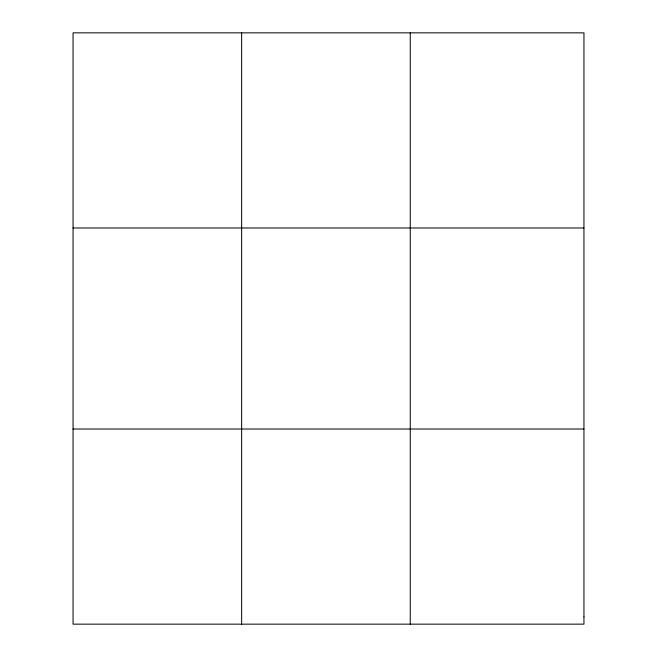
<?xml version="1.0" encoding="UTF-8"?>
<svg xmlns="http://www.w3.org/2000/svg" width="657" height="657" viewBox="0 0 657 657"><rect width="100%" height="100%" fill="white"/><g stroke="black" fill="none" stroke-linecap="round" stroke-linejoin="round"><path stroke-width="0.99" d="M241.645 624.15L241.645 32.85M410.247 624.15L410.247 32.85M73.05 227.979L583.95 227.979M73.05 429.021L583.95 429.021M583.95 616.923L583.95 624.15L73.05 624.15L73.05 32.85L583.95 32.85L583.95 616.923"/></g></svg>
